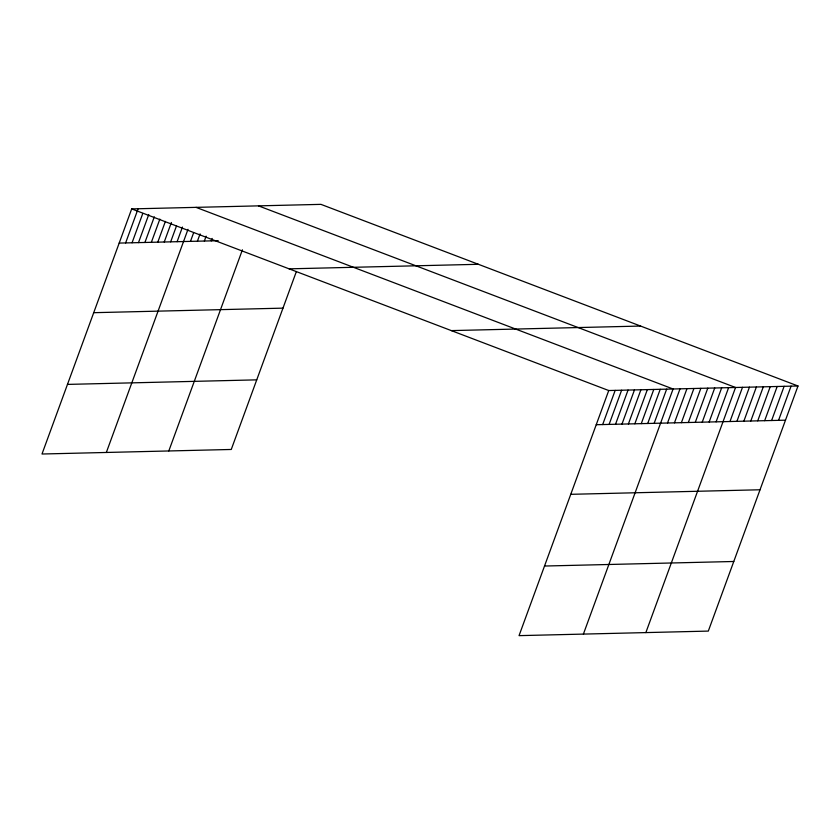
<?xml version="1.0" encoding="UTF-8"?>
<svg xmlns="http://www.w3.org/2000/svg" width="840" height="840" viewBox="0 0 840 840"><rect width="100%" height="100%" fill="white"/><g stroke="black" fill="none" stroke-linecap="round" stroke-linejoin="round"><path stroke-width="1.26" d="M798 385.991L608.738 390.537L519.047 635.639L708.309 631.092L798 385.991L320.954 204.362L131.691 208.908L42 454.01L231.263 449.463L296.383 271.509M125.622 242.928L138.128 208.751M132.059 242.771L142.779 213.476M138.495 242.624L148.764 214.547M144.921 242.466L154.308 216.835M151.358 242.309L159.852 219.114M157.794 242.162L165.386 221.403M164.231 242.004L171.381 222.474M170.667 241.847L176.474 225.981M177.103 241.689L182.459 227.041M106.344 452.456L188.003 229.331M190.47 241.374L193.599 232.827M197.41 241.206L200.099 233.877M204.351 241.038L206.136 236.156M211.291 240.87L212.184 238.434M168.809 450.954L242.414 249.805M602.669 424.568L615.174 390.39M609.105 424.41L621.611 390.233M615.531 424.253L628.047 390.075M621.968 424.106L634.473 389.928M628.404 423.948L640.909 389.77M634.841 423.791L647.346 389.613M641.277 423.633L653.783 389.456M647.714 423.486L660.219 389.308M654.15 423.329L666.655 389.151M583.391 634.095L673.092 388.994L196.046 207.365M667.517 423.003L680.022 388.826M674.457 422.846L686.962 388.657M681.398 422.678L693.903 388.5M688.338 422.51L700.844 388.332M695.279 422.342L707.784 388.164M702.219 422.173L714.725 387.996M709.159 422.006L721.665 387.828M716.1 421.838L728.606 387.66M645.855 632.594L735.546 387.492L258.5 205.863M729.981 421.512L742.486 387.324M736.911 421.344L749.427 387.167M743.851 421.176L756.368 386.999M750.792 421.008L763.298 386.831M757.732 420.84L770.238 386.663M764.673 420.672L777.178 386.495M771.614 420.504L784.119 386.327M778.554 420.336L791.06 386.159M119.186 243.085L218.232 240.702M289.118 268.842L478.38 264.296M93.713 312.69L282.975 308.144M451.311 330.603L640.574 326.056M67.473 384.405L256.736 379.858M596.232 424.715L785.495 420.179M570.759 494.319L760.022 489.773M544.52 566.034L733.782 561.488M131.691 208.908L608.738 390.537"/></g></svg>
